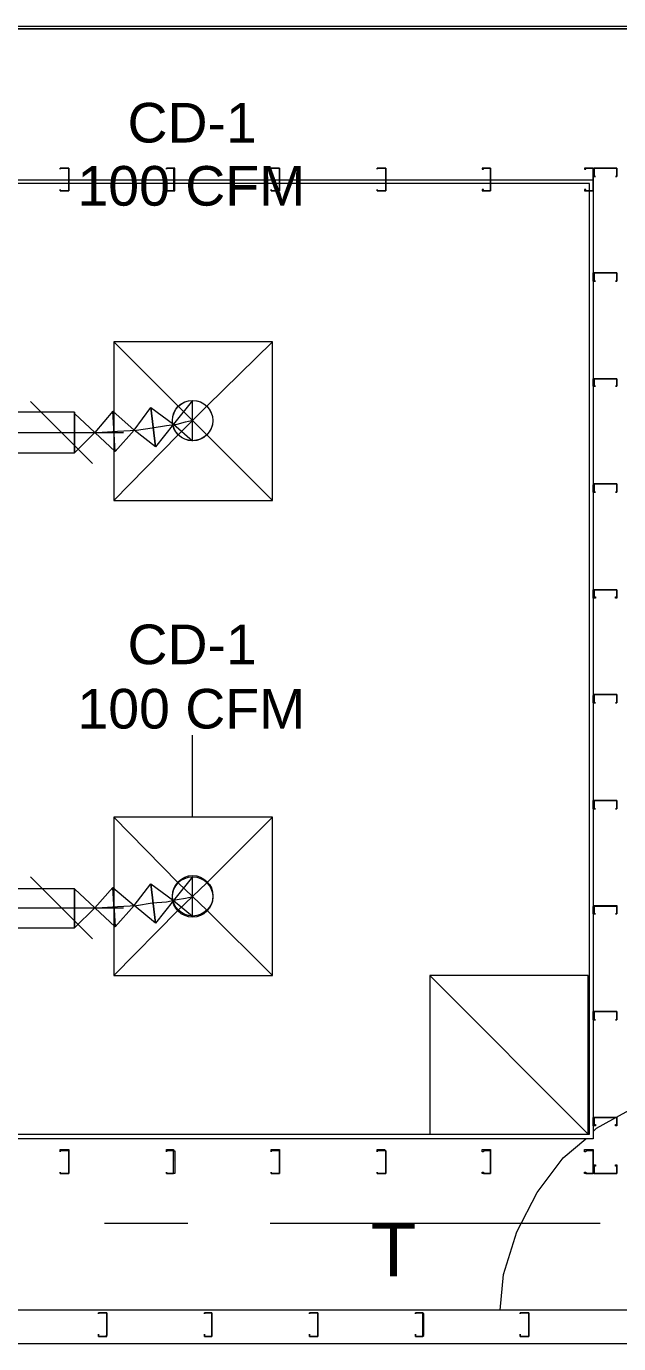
# Model space of a CAD drawing. Header units: metres. Extents: x 29 to 268, y -7 to 151.
# Drawn here: x 83.94 to 86.22, y 24.35 to 29.42 of the extents above; entities that cross this region are included whole.
import ezdxf

# ---------------------------------------------------------------- set-up
doc = ezdxf.new("R2010")
doc.units = ezdxf.units.M
doc.layers.add('HVAC - Ductos', color=5, linetype='Continuous', lineweight=50)
doc.layers.add('PDF2_Geometry', color=7, linetype='Continuous', true_color=0xaaaaaa)
doc.layers.add('PDF2_Solid Fills', color=7, linetype='Continuous', true_color=0xffffff)
doc.layers.add('PDF2_Text', color=7, linetype='Continuous')
doc.styles.add('PDF Helvetica', font='')
doc.styles.get('PDF Helvetica').set_extended_font_data('Helvetica')

msp = doc.modelspace()

# ---------------------------------------------------------------- hatches: boundary and pattern name
at = {"layer": 'PDF2_Solid Fills', "lineweight": 0, "transparency": 33554559}
h = msp.add_hatch(color=256, dxfattribs=at)
h.paths.add_polyline_path([(86.2144, 26.0291), (86.2144, 26.0337), (86.1274, 26.0337)])
h.paths.add_polyline_path([(86.1274, 26.0291), (86.1228, 26.0291), (86.1228, 26.0016)])
h = msp.add_hatch(color=256, dxfattribs=at)
h.paths.add_polyline_path([(86.2144, 26.0291), (86.2144, 26.0337), (86.1274, 26.0337)])
h.paths.add_polyline_path([(86.1274, 26.0291), (86.1228, 26.0291), (86.1228, 26.0016)])
h = msp.add_hatch(color=256, dxfattribs=at)
h.paths.add_polyline_path([(84.5094, 25.0895), (84.5094, 25.0941), (84.4819, 25.0941)])
h.paths.add_polyline_path([(84.514, 25.0895), (84.5094, 25.0895), (84.5094, 25.0024)])
h = msp.add_hatch(color=256, dxfattribs=at)
h.paths.add_polyline_path([(84.5094, 25.0895), (84.5094, 25.0941), (84.4819, 25.0941)])
h.paths.add_polyline_path([(84.514, 25.0895), (84.5094, 25.0895), (84.5094, 25.0024)])

# ---------------------------------------------------------------- linework, layer by layer
at = {"layer": 'HVAC - Ductos', "lineweight": 0}
for points in [[(84.8898, 28.2016), (84.2803, 28.2016), (84.2803, 27.592), (84.8898, 27.592)], [(84.2848, 27.7799), (84.2757, 27.9358), (84.3582, 27.8624), (84.4223, 27.9495), (84.4406, 27.7983), (84.3582, 27.8624)], [(84.4406, 27.7983), (84.4223, 27.9495), (84.5094, 27.8854), (84.5827, 27.8212), (84.5827, 27.977), (84.5094, 27.8854)], [(84.129, 27.9312), (84.129, 27.9266), (84.129, 27.9174), (84.129, 27.9083), (84.129, 27.89), (84.129, 27.8716), (84.129, 27.8533), (84.129, 27.835), (84.129, 27.8166), (84.129, 27.7983), (84.129, 27.7845), (84.129, 27.7799), (84.129, 27.7754), (84.129, 27.7799), (84.129, 27.7845), (84.129, 27.7983), (84.129, 27.8166), (84.129, 27.835), (84.129, 27.8533), (84.129, 27.8716), (84.129, 27.89), (84.129, 27.9083), (84.129, 27.9174), (84.129, 27.9266)], [(84.8898, 26.3728), (84.2803, 26.3728), (84.2803, 25.7632), (84.8898, 25.7632)], [(84.2848, 25.9512), (84.2757, 26.1024), (84.3582, 26.0337), (84.4223, 26.1162), (84.4406, 25.9649), (84.3582, 26.0337)], [(84.4406, 25.9649), (84.4223, 26.1162), (84.5094, 26.052), (84.5827, 25.9924), (84.5827, 26.1437), (84.5094, 26.052)], [(84.129, 25.9466), (84.129, 25.9512), (84.129, 25.9558), (84.129, 25.9695), (84.129, 25.9878), (84.129, 26.0062), (84.129, 26.0245), (84.129, 26.0428), (84.129, 26.0612), (84.129, 26.0795), (84.129, 26.0887), (84.129, 26.0978), (84.129, 26.0887), (84.129, 26.0795), (84.129, 26.0612), (84.129, 26.0428), (84.129, 26.0245), (84.129, 26.0062), (84.129, 25.9878), (84.129, 25.9695), (84.129, 25.9558), (84.129, 25.9512)], [(84.129, 26.0978), (84.129, 26.0932), (84.129, 26.0795), (84.129, 26.052), (84.129, 26.0245), (84.129, 25.997), (84.129, 25.9695), (84.129, 25.9558), (84.129, 25.9466), (84.129, 25.9558), (84.129, 25.9695), (84.129, 25.997), (84.129, 26.0245), (84.129, 26.052), (84.129, 26.0795), (84.129, 26.0932)], [(84.129, 25.9466), (84.129, 25.9558), (84.129, 25.9695), (84.129, 25.997), (84.129, 26.0245), (84.129, 26.052), (84.129, 26.0795), (84.129, 26.0932), (84.129, 26.0978), (84.129, 26.0932), (84.129, 26.0795), (84.129, 26.052), (84.129, 26.0245), (84.129, 25.997), (84.129, 25.9695), (84.129, 25.9558)], [(85.4949, 25.1536), (86.1044, 25.1536), (86.1044, 25.7632), (85.4949, 25.7632)]]:
    msp.add_lwpolyline(points, close=True, dxfattribs=at)
for points in [[(84.5277, 27.9541), (84.2803, 28.2016)], [(84.6377, 27.9541), (84.8898, 28.2016)], [(83.0015, 27.7754), (84.129, 27.7754), (84.129, 27.7845), (84.129, 27.7983), (84.129, 27.8258), (84.129, 27.8533), (84.129, 27.8808), (84.129, 27.9083), (84.129, 27.922), (84.129, 27.9266), (84.129, 27.7754), (84.129, 27.9266), (84.2069, 27.8533), (84.2848, 27.7799), (84.2757, 27.9358), (84.2069, 27.8533), (84.129, 27.7754), (84.129, 27.7845), (84.129, 27.7983), (84.129, 27.8258), (84.129, 27.8533), (84.129, 27.8808), (84.129, 27.9083), (84.129, 27.922), (84.129, 27.9312), (84.129, 27.922), (84.129, 27.9083), (84.129, 27.8808), (84.129, 27.8533), (84.129, 27.8258), (84.129, 27.7983), (84.129, 27.7845), (84.129, 27.7754), (84.129, 27.7845), (84.129, 27.7983), (84.129, 27.8258), (84.129, 27.8533), (84.129, 27.8808), (84.129, 27.9083), (84.129, 27.922), (84.129, 27.9266), (84.129, 27.9312), (83.0015, 27.9312)], [(83.9594, 27.9724), (84.0786, 27.8533), (84.1977, 27.7341)], [(84.6377, 27.8441), (84.5277, 27.9541)], [(84.5277, 27.8441), (84.6377, 27.9541)], [(84.129, 27.8533), (84.2161, 27.8533), (84.294, 27.8578), (84.3673, 27.8624), (84.4269, 27.8716), (84.4819, 27.8808), (84.5232, 27.8854), (84.5553, 27.8946), (84.5782, 27.8991), (84.5827, 27.8991)], [(83.8403, 27.8533), (84.0786, 27.8533), (84.3169, 27.8533)], [(84.2803, 27.592), (84.5277, 27.8441)], [(84.8898, 27.592), (84.6377, 27.8441)], [(84.5827, 26.3728), (84.5827, 26.6891)], [(84.5277, 26.1208), (84.2803, 26.3728)], [(84.6377, 26.1208), (84.8898, 26.3728)], [(83.9594, 26.1437), (84.0786, 26.0245), (84.1977, 25.9054)], [(84.6377, 26.0154), (84.5277, 26.1208)], [(84.5277, 26.0154), (84.6377, 26.1208)], [(83.0519, 25.9466), (84.129, 25.9466), (84.2069, 26.0245), (84.2757, 26.1024), (84.2848, 25.9512), (84.2069, 26.0245), (84.129, 26.0978), (84.129, 25.9466), (84.129, 26.0978), (83.0519, 26.0978)], [(84.129, 26.0978), (84.129, 26.0978)], [(84.129, 26.0245), (84.2161, 26.0245), (84.294, 26.0291), (84.3673, 26.0337), (84.4269, 26.0428), (84.4819, 26.0474), (84.5232, 26.0566), (84.5553, 26.0612), (84.5782, 26.0658), (84.5827, 26.0658)], [(83.8403, 26.0245), (84.0786, 26.0245), (84.3169, 26.0245)], [(84.2069, 26.0245), (84.2069, 26.0245)], [(84.2803, 25.7632), (84.5277, 26.0154)], [(84.3582, 26.0337), (84.3582, 26.0337)], [(84.5094, 26.052), (84.5094, 26.052)], [(84.8898, 25.7632), (84.6377, 26.0154)], [(84.129, 25.9466), (84.129, 25.9466)], [(85.4949, 25.7632), (86.1044, 25.1536)]]:
    msp.add_lwpolyline(points, dxfattribs=at)
at = {"layer": 'HVAC - Ductos', "color": 7, "lineweight": 0}
for centre, radius in [((84.5826, 27.8993), 0.0777), ((84.5829, 27.899), 0.0778), ((84.5827, 26.0659), 0.0778), ((84.583, 26.0703), 0.0779)]:
    msp.add_circle(centre, radius, dxfattribs=at)
at = {"layer": 'PDF2_Geometry', "lineweight": 0}
for points in [[(86.6682, 29.4162), (78.2256, 29.4162)], [(78.2897, 29.407), (78.2897, 28.8662), (78.2897, 29.407), (78.2256, 29.407), (86.6682, 29.407), (79.3256, 29.407), (79.3256, 28.8662), (79.3256, 29.407)], [(86.1274, 28.8708), (86.1274, 28.8708)], [(86.2144, 28.8708), (86.2144, 28.8708)], [(86.2144, 28.8708), (86.2144, 28.8708)], [(84.514, 28.825), (84.9173, 28.825), (85.3253, 28.825), (85.7286, 28.825), (86.1228, 28.825), (86.1228, 28.8112), (86.1228, 25.1536), (86.1228, 25.1354), (78.7756, 25.1354), (78.7756, 25.1536), (78.7756, 28.8112), (78.7756, 28.825), (79.2339, 28.825), (79.6373, 28.825)], [(79.6373, 28.8112), (79.2339, 28.8112), (78.7939, 28.8112), (78.7939, 28.7837), (78.7939, 25.1536), (86.109, 25.1536), (86.109, 28.7837), (86.109, 28.8112), (85.7286, 28.8112), (85.3253, 28.8112), (84.9173, 28.8112), (84.5094, 28.8112), (84.1061, 28.8112), (83.6982, 28.8112), (83.2949, 28.8112), (82.8869, 28.8112), (82.4835, 28.8112)], [(82.4835, 28.825), (82.8869, 28.825), (83.2949, 28.825), (83.6982, 28.825), (84.1061, 28.825), (84.5094, 28.825)], [(86.1319, 28.8387), (86.1319, 28.8387)], [(86.2098, 28.8387), (86.2098, 28.8387)], [(86.1274, 28.4674), (86.1274, 28.4674)], [(86.1274, 28.4674), (86.1274, 28.4674)], [(86.2144, 28.4674), (86.2144, 28.4674)], [(86.2144, 28.4674), (86.2144, 28.4674)], [(86.2144, 28.4674), (86.2144, 28.4674)], [(86.2144, 28.4674), (86.2144, 28.4674)], [(86.1319, 28.4354), (86.1319, 28.4354)], [(86.1319, 28.4354), (86.1319, 28.4354)], [(86.2098, 28.4354), (86.2098, 28.4354)], [(86.2098, 28.4354), (86.2098, 28.4354)], [(86.1274, 28.0595), (86.1274, 28.0595)], [(86.1274, 28.0595), (86.1274, 28.0595)], [(86.2144, 28.0595), (86.2144, 28.0595)], [(86.2144, 28.0595), (86.2144, 28.0595)], [(86.2144, 28.0595), (86.2144, 28.0595)], [(86.2144, 28.0595), (86.2144, 28.0595)], [(86.1319, 28.032), (86.1319, 28.032)], [(86.1319, 28.032), (86.1319, 28.032)], [(86.2098, 28.032), (86.2098, 28.032)], [(86.2098, 28.032), (86.2098, 28.032)], [(86.1319, 27.6241), (86.1319, 27.6241)], [(86.1319, 27.6241), (86.1319, 27.6241)], [(86.2098, 27.6241), (86.2098, 27.6241)], [(86.2098, 27.6241), (86.2098, 27.6241)], [(86.1274, 27.2483), (86.1274, 27.2483)], [(86.1274, 27.2483), (86.1274, 27.2483)], [(86.2144, 27.2483), (86.2144, 27.2483)], [(86.2144, 27.2483), (86.2144, 27.2483)], [(86.2144, 27.2483), (86.2144, 27.2483)], [(86.2144, 27.2483), (86.2144, 27.2483)], [(86.1319, 26.8128), (86.1319, 26.8128)], [(86.1319, 26.8128), (86.1319, 26.8128)], [(86.2098, 26.8128), (86.2098, 26.8128)], [(86.2098, 26.8128), (86.2098, 26.8128)], [(86.1274, 26.437), (86.1274, 26.437)], [(86.1274, 26.437), (86.1274, 26.437)], [(86.2144, 26.437), (86.2144, 26.437)], [(86.2144, 26.437), (86.2144, 26.437)], [(86.2144, 26.437), (86.2144, 26.437)], [(86.2144, 26.437), (86.2144, 26.437)], [(86.1319, 26.4049), (86.1319, 26.4049)], [(86.1319, 26.4049), (86.1319, 26.4049)], [(86.2098, 26.4049), (86.2098, 26.4049)], [(86.2098, 26.4049), (86.2098, 26.4049)], [(86.1274, 26.0291), (86.1274, 26.0291)], [(86.1274, 26.0291), (86.1274, 26.0291)], [(86.2144, 26.0291), (86.2144, 26.0291)], [(86.2144, 26.0291), (86.2144, 26.0291)], [(86.1319, 26.0016), (86.1319, 26.0016)], [(86.1319, 26.0016), (86.1319, 26.0016)], [(86.2098, 26.0016), (86.2098, 26.0016)], [(86.2098, 26.0016), (86.2098, 26.0016)], [(86.1274, 25.6258), (86.1274, 25.6258)], [(86.1274, 25.6258), (86.1274, 25.6258)], [(86.2144, 25.6258), (86.2144, 25.6258)], [(86.2144, 25.6258), (86.2144, 25.6258)], [(86.2144, 25.6258), (86.2144, 25.6258)], [(86.2144, 25.6258), (86.2144, 25.6258)], [(86.1319, 25.5936), (86.1319, 25.5936)], [(86.1319, 25.5936), (86.1319, 25.5936)], [(86.2098, 25.5936), (86.2098, 25.5936)], [(86.2098, 25.5936), (86.2098, 25.5936)], [(86.1228, 25.1628), (86.1365, 25.1766), (86.2878, 25.2591), (86.4482, 25.3186), (86.6132, 25.3416)], [(86.1274, 25.2178), (86.1274, 25.2178)], [(86.1274, 25.2178), (86.1274, 25.2178)], [(86.2144, 25.2178), (86.2144, 25.2178)], [(86.2144, 25.2178), (86.2144, 25.2178)], [(86.2144, 25.2178), (86.2144, 25.2178)], [(86.2144, 25.2178), (86.2144, 25.2178)], [(78.8856, 24.347), (78.2256, 24.347), (86.6682, 24.347), (86.6682, 24.3745), (86.6682, 24.4662), (86.6682, 24.4753), (83.8586, 24.4753), (83.8586, 25.1354), (83.8586, 24.4753), (83.8586, 25.1354)], [(85.7653, 24.4753), (85.779, 24.6128), (85.8294, 24.7778), (85.9074, 24.9291), (86.0082, 25.062), (86.0952, 25.1354)], [(84.074, 25.0849), (84.074, 25.0849)], [(84.074, 25.0849), (84.074, 25.0849)], [(84.1061, 25.0895), (84.1061, 25.0895)], [(84.1061, 25.0895), (84.1061, 25.0895)], [(84.4819, 25.0849), (84.4819, 25.0849)], [(84.4819, 25.0849), (84.4819, 25.0849)], [(84.5094, 25.0895), (84.5094, 25.0895)], [(84.5094, 25.0895), (84.5094, 25.0895)], [(84.8853, 25.0849), (84.8853, 25.0849)], [(84.8853, 25.0849), (84.8853, 25.0849)], [(84.9173, 25.0895), (84.9173, 25.0895)], [(84.9173, 25.0895), (84.9173, 25.0895)], [(85.2932, 25.0849), (85.2932, 25.0849)], [(85.2932, 25.0849), (85.2932, 25.0849)], [(85.7286, 25.0895), (85.7286, 25.0895)], [(85.7286, 25.0895), (85.7286, 25.0895)], [(86.1228, 25.0895), (86.1228, 25.0895)], [(84.074, 25.007), (84.074, 25.007)], [(84.074, 25.007), (84.074, 25.007)], [(84.1061, 25.0024), (84.1061, 25.0024)], [(84.1061, 25.0024), (84.1061, 25.0024)], [(84.1061, 25.0024), (84.1061, 25.0024)], [(84.1061, 25.0024), (84.1061, 25.0024)], [(84.4819, 25.007), (84.4819, 25.007)], [(84.4819, 25.007), (84.4819, 25.007)], [(84.5094, 25.0024), (84.5094, 25.0024)], [(84.5094, 25.0024), (84.5094, 25.0024)], [(84.8853, 25.007), (84.8853, 25.007)], [(84.8853, 25.007), (84.8853, 25.007)], [(84.9173, 25.0024), (84.9173, 25.0024)], [(84.9173, 25.0024), (84.9173, 25.0024)], [(84.9173, 25.0024), (84.9173, 25.0024)], [(84.9173, 25.0024), (84.9173, 25.0024)], [(85.2932, 25.007), (85.2932, 25.007)], [(85.2932, 25.007), (85.2932, 25.007)], [(85.7286, 25.0024), (85.7286, 25.0024)], [(85.7286, 25.0024), (85.7286, 25.0024)], [(85.7286, 25.0024), (85.7286, 25.0024)], [(85.7286, 25.0024), (85.7286, 25.0024)], [(86.1228, 25.0024), (86.1228, 25.0024)], [(86.1228, 25.0024), (86.1228, 25.0024)], [(86.1274, 25.0024), (86.1274, 25.0024)], [(86.1274, 25.0024), (86.1274, 25.0024)], [(86.2144, 25.0024), (86.2144, 25.0024)], [(86.2144, 25.0024), (86.2144, 25.0024)], [(86.2144, 25.0024), (86.2144, 25.0024)], [(86.2144, 25.0024), (86.2144, 25.0024)], [(84.5644, 24.8099), (84.2436, 24.8099)], [(86.1503, 24.8099), (84.8807, 24.8099)]]:
    msp.add_lwpolyline(points, dxfattribs=at)
for points in [[(84.074, 28.7837), (84.1061, 28.7837), (84.1061, 28.8708), (84.074, 28.8708), (84.074, 28.8662), (84.074, 28.8708), (84.1061, 28.8708), (84.1061, 28.7837), (84.074, 28.7837), (84.074, 28.7883)], [(84.074, 28.7837), (84.1061, 28.7837), (84.1061, 28.8708), (84.074, 28.8708), (84.074, 28.8662), (84.074, 28.8708), (84.1061, 28.8708), (84.1061, 28.7837), (84.074, 28.7837), (84.074, 28.7883)], [(84.4819, 28.7837), (84.5094, 28.7837), (84.514, 28.7837), (84.514, 28.8708), (84.5094, 28.8708), (84.4819, 28.8708), (84.4819, 28.8662), (84.4819, 28.8708), (84.5094, 28.8708), (84.5094, 28.7837), (84.4819, 28.7837), (84.4819, 28.7883)], [(84.4819, 28.7837), (84.5094, 28.7837), (84.514, 28.7837), (84.514, 28.8708), (84.5094, 28.8708), (84.4819, 28.8708), (84.4819, 28.8662), (84.4819, 28.8708), (84.5094, 28.8708), (84.5094, 28.7837), (84.4819, 28.7837), (84.4819, 28.7883)], [(84.8853, 28.7837), (84.9173, 28.7837), (84.9173, 28.8708), (84.8853, 28.8708), (84.8853, 28.8662), (84.8853, 28.8708), (84.9173, 28.8708), (84.9173, 28.7837), (84.8853, 28.7837), (84.8853, 28.7883)], [(84.8853, 28.7837), (84.9173, 28.7837), (84.9173, 28.8708), (84.8853, 28.8708), (84.8853, 28.8662), (84.8853, 28.8708), (84.9173, 28.8708), (84.9173, 28.7837), (84.8853, 28.7837), (84.8853, 28.7883)], [(85.2932, 28.7837), (85.3207, 28.7837), (85.3253, 28.7837), (85.3253, 28.8708), (85.3207, 28.8708), (85.2932, 28.8708), (85.2932, 28.8662), (85.2932, 28.8708), (85.3207, 28.8708), (85.3253, 28.8708), (85.3253, 28.7837), (85.3207, 28.7837), (85.2932, 28.7837), (85.2932, 28.7883)], [(85.2932, 28.7837), (85.3207, 28.7837), (85.3253, 28.7837), (85.3253, 28.8708), (85.3207, 28.8708), (85.2932, 28.8708), (85.2932, 28.8662), (85.2932, 28.8708), (85.3207, 28.8708), (85.3253, 28.8708), (85.3253, 28.7837), (85.3207, 28.7837), (85.2932, 28.7837), (85.2932, 28.7883)], [(85.6965, 28.7837), (85.7286, 28.7837), (85.7286, 28.8708), (85.6965, 28.8708), (85.6965, 28.8662), (85.7011, 28.8662), (85.7011, 28.8708), (85.7286, 28.8708), (85.7286, 28.7837), (85.7011, 28.7837), (85.7011, 28.7883), (85.6965, 28.7883)], [(85.6965, 28.7837), (85.7286, 28.7837), (85.7286, 28.8708), (85.6965, 28.8708), (85.6965, 28.8662), (85.7011, 28.8662), (85.7011, 28.8708), (85.7286, 28.8708), (85.7286, 28.7837), (85.7011, 28.7837), (85.7011, 28.7883), (85.6965, 28.7883)], [(86.0906, 28.7837), (86.1228, 28.7837), (86.1228, 28.8708), (86.0906, 28.8708), (86.0906, 28.8662), (86.0952, 28.8662), (86.0952, 28.8708), (86.1228, 28.8708), (86.1228, 28.7837), (86.0952, 28.7837), (86.0952, 28.7883), (86.0906, 28.7883)], [(86.1228, 28.8708), (86.1274, 28.8708), (86.2144, 28.8708), (86.2144, 28.8387), (86.2098, 28.8387), (86.2144, 28.8387), (86.2144, 28.8708), (86.1274, 28.8708), (86.1274, 28.8387), (86.1319, 28.8387), (86.1228, 28.8387)], [(86.1228, 28.4674), (86.1274, 28.4674), (86.2144, 28.4674), (86.2144, 28.4354), (86.2098, 28.4354), (86.2144, 28.4354), (86.2144, 28.4674), (86.1274, 28.4674), (86.1274, 28.4354), (86.1319, 28.4354), (86.1228, 28.4354)], [(86.1228, 28.4674), (86.1274, 28.4674), (86.2144, 28.4674), (86.2144, 28.4354), (86.2098, 28.4354), (86.2144, 28.4354), (86.2144, 28.4674), (86.1274, 28.4674), (86.1274, 28.4354), (86.1319, 28.4354), (86.1228, 28.4354)], [(86.1228, 28.0595), (86.1274, 28.0595), (86.2144, 28.0595), (86.2144, 28.032), (86.2098, 28.032), (86.2144, 28.032), (86.2144, 28.0595), (86.1274, 28.0595), (86.1274, 28.032), (86.1319, 28.032), (86.1228, 28.032)], [(86.1228, 28.0595), (86.1274, 28.0595), (86.2144, 28.0595), (86.2144, 28.032), (86.2098, 28.032), (86.2144, 28.032), (86.2144, 28.0595), (86.1274, 28.0595), (86.1274, 28.032), (86.1319, 28.032), (86.1228, 28.032)], [(86.1228, 27.6516), (86.1274, 27.6562), (86.2144, 27.6562), (86.2144, 27.6516), (86.2144, 27.6241), (86.2098, 27.6241), (86.2144, 27.6241), (86.2144, 27.6516), (86.2144, 27.6562), (86.1274, 27.6562), (86.1274, 27.6516), (86.1274, 27.6241), (86.1319, 27.6241), (86.1228, 27.6241)], [(86.1228, 27.6516), (86.1274, 27.6562), (86.2144, 27.6562), (86.2144, 27.6516), (86.2144, 27.6241), (86.2098, 27.6241), (86.2144, 27.6241), (86.2144, 27.6516), (86.2144, 27.6562), (86.1274, 27.6562), (86.1274, 27.6516), (86.1274, 27.6241), (86.1319, 27.6241), (86.1228, 27.6241)], [(86.1228, 27.2483), (86.1274, 27.2483), (86.2144, 27.2483), (86.2144, 27.2162), (86.2098, 27.2162), (86.2098, 27.2208), (86.2144, 27.2208), (86.2144, 27.2483), (86.1274, 27.2483), (86.1274, 27.2208), (86.1319, 27.2208), (86.1319, 27.2162), (86.1228, 27.2162)], [(86.1228, 27.2483), (86.1274, 27.2483), (86.2144, 27.2483), (86.2144, 27.2162), (86.2098, 27.2162), (86.2098, 27.2208), (86.2144, 27.2208), (86.2144, 27.2483), (86.1274, 27.2483), (86.1274, 27.2208), (86.1319, 27.2208), (86.1319, 27.2162), (86.1228, 27.2162)], [(86.1228, 26.8404), (86.1274, 26.845), (86.2144, 26.845), (86.2144, 26.8404), (86.2144, 26.8128), (86.2098, 26.8128), (86.2144, 26.8128), (86.2144, 26.8404), (86.2144, 26.845), (86.1274, 26.845), (86.1274, 26.8404), (86.1274, 26.8128), (86.1319, 26.8128), (86.1228, 26.8128)], [(86.1228, 26.8404), (86.1274, 26.845), (86.2144, 26.845), (86.2144, 26.8404), (86.2144, 26.8128), (86.2098, 26.8128), (86.2144, 26.8128), (86.2144, 26.8404), (86.2144, 26.845), (86.1274, 26.845), (86.1274, 26.8404), (86.1274, 26.8128), (86.1319, 26.8128), (86.1228, 26.8128)], [(86.1228, 26.437), (86.1274, 26.437), (86.2144, 26.437), (86.2144, 26.4049), (86.2098, 26.4049), (86.2144, 26.4049), (86.2144, 26.437), (86.1274, 26.437), (86.1274, 26.4049), (86.1319, 26.4049), (86.1228, 26.4049)], [(86.1228, 26.437), (86.1274, 26.437), (86.2144, 26.437), (86.2144, 26.4049), (86.2098, 26.4049), (86.2144, 26.4049), (86.2144, 26.437), (86.1274, 26.437), (86.1274, 26.4049), (86.1319, 26.4049), (86.1228, 26.4049)], [(86.1228, 26.0291), (86.1274, 26.0291), (86.1274, 26.0337), (86.2144, 26.0337), (86.2144, 26.0291), (86.2144, 26.0016), (86.2098, 26.0016), (86.2144, 26.0016), (86.2144, 26.0291), (86.1274, 26.0291), (86.1274, 26.0016), (86.1319, 26.0016), (86.1228, 26.0016)], [(86.1228, 26.0291), (86.1274, 26.0291), (86.1274, 26.0337), (86.2144, 26.0337), (86.2144, 26.0291), (86.2144, 26.0016), (86.2098, 26.0016), (86.2144, 26.0016), (86.2144, 26.0291), (86.1274, 26.0291), (86.1274, 26.0016), (86.1319, 26.0016), (86.1228, 26.0016)], [(86.1228, 25.6258), (86.1274, 25.6258), (86.2144, 25.6258), (86.2144, 25.5936), (86.2098, 25.5936), (86.2144, 25.5936), (86.2144, 25.6258), (86.1274, 25.6258), (86.1274, 25.5936), (86.1319, 25.5936), (86.1228, 25.5936)], [(86.1228, 25.6258), (86.1274, 25.6258), (86.2144, 25.6258), (86.2144, 25.5936), (86.2098, 25.5936), (86.2144, 25.5936), (86.2144, 25.6258), (86.1274, 25.6258), (86.1274, 25.5936), (86.1319, 25.5936), (86.1228, 25.5936)], [(86.1228, 25.2178), (86.1274, 25.2178), (86.2144, 25.2178), (86.2144, 25.1858), (86.2098, 25.1858), (86.2098, 25.1904), (86.2144, 25.1904), (86.2144, 25.2178), (86.1274, 25.2178), (86.1274, 25.1904), (86.1319, 25.1904), (86.1319, 25.1858), (86.1228, 25.1858)], [(86.1228, 25.2178), (86.1274, 25.2178), (86.2144, 25.2178), (86.2144, 25.1858), (86.2098, 25.1858), (86.2098, 25.1904), (86.2144, 25.1904), (86.2144, 25.2178), (86.1274, 25.2178), (86.1274, 25.1904), (86.1319, 25.1904), (86.1319, 25.1858), (86.1228, 25.1858)], [(84.1061, 25.0941), (84.1061, 25.0895), (84.1061, 25.0024), (84.074, 25.0024), (84.074, 25.007), (84.074, 25.0024), (84.1061, 25.0024), (84.1061, 25.0895), (84.074, 25.0895), (84.074, 25.0849), (84.074, 25.0941)], [(84.1061, 25.0941), (84.1061, 25.0895), (84.1061, 25.0024), (84.074, 25.0024), (84.074, 25.007), (84.074, 25.0024), (84.1061, 25.0024), (84.1061, 25.0895), (84.074, 25.0895), (84.074, 25.0849), (84.074, 25.0941)], [(84.5094, 25.0941), (84.5094, 25.0895), (84.514, 25.0895), (84.514, 25.0024), (84.5094, 25.0024), (84.4819, 25.0024), (84.4819, 25.007), (84.4819, 25.0024), (84.5094, 25.0024), (84.5094, 25.0895), (84.4819, 25.0895), (84.4819, 25.0849), (84.4819, 25.0941)], [(84.5094, 25.0941), (84.5094, 25.0895), (84.514, 25.0895), (84.514, 25.0024), (84.5094, 25.0024), (84.4819, 25.0024), (84.4819, 25.007), (84.4819, 25.0024), (84.5094, 25.0024), (84.5094, 25.0895), (84.4819, 25.0895), (84.4819, 25.0849), (84.4819, 25.0941)], [(84.9173, 25.0941), (84.9173, 25.0895), (84.9173, 25.0024), (84.8853, 25.0024), (84.8853, 25.007), (84.8853, 25.0024), (84.9173, 25.0024), (84.9173, 25.0895), (84.8853, 25.0895), (84.8853, 25.0849), (84.8853, 25.0941)], [(84.9173, 25.0941), (84.9173, 25.0895), (84.9173, 25.0024), (84.8853, 25.0024), (84.8853, 25.007), (84.8853, 25.0024), (84.9173, 25.0024), (84.9173, 25.0895), (84.8853, 25.0895), (84.8853, 25.0849), (84.8853, 25.0941)], [(85.3207, 25.0941), (85.3253, 25.0895), (85.3253, 25.0024), (85.3207, 25.0024), (85.2932, 25.0024), (85.2932, 25.007), (85.2932, 25.0024), (85.3207, 25.0024), (85.3253, 25.0024), (85.3253, 25.0895), (85.3207, 25.0895), (85.2932, 25.0895), (85.2932, 25.0849), (85.2932, 25.0941)], [(85.3207, 25.0941), (85.3253, 25.0895), (85.3253, 25.0024), (85.3207, 25.0024), (85.2932, 25.0024), (85.2932, 25.007), (85.2932, 25.0024), (85.3207, 25.0024), (85.3253, 25.0024), (85.3253, 25.0895), (85.3207, 25.0895), (85.2932, 25.0895), (85.2932, 25.0849), (85.2932, 25.0941)], [(85.7286, 25.0941), (85.7286, 25.0895), (85.7286, 25.0024), (85.6965, 25.0024), (85.6965, 25.007), (85.7011, 25.007), (85.7011, 25.0024), (85.7286, 25.0024), (85.7286, 25.0895), (85.7011, 25.0895), (85.7011, 25.0849), (85.6965, 25.0849), (85.6965, 25.0941)], [(85.7286, 25.0941), (85.7286, 25.0895), (85.7286, 25.0024), (85.6965, 25.0024), (85.6965, 25.007), (85.7011, 25.007), (85.7011, 25.0024), (85.7286, 25.0024), (85.7286, 25.0895), (85.7011, 25.0895), (85.7011, 25.0849), (85.6965, 25.0849), (85.6965, 25.0941)], [(86.1228, 25.0941), (86.1228, 25.0895), (86.1228, 25.0024), (86.0906, 25.0024), (86.0906, 25.007), (86.0952, 25.007), (86.0952, 25.0024), (86.1228, 25.0024), (86.1228, 25.0895), (86.0952, 25.0895), (86.0952, 25.0849), (86.0906, 25.0849), (86.0906, 25.0941)], [(86.2144, 25.0024), (86.1274, 25.0024), (86.1228, 25.0024), (86.1228, 25.0345), (86.1319, 25.0345), (86.1319, 25.0299), (86.1274, 25.0299), (86.1274, 25.0024), (86.2144, 25.0024), (86.2144, 25.0299), (86.2098, 25.0299), (86.2098, 25.0345), (86.2144, 25.0345)], [(86.2144, 25.0024), (86.1274, 25.0024), (86.1228, 25.0024), (86.1228, 25.0345), (86.1319, 25.0345), (86.1319, 25.0299), (86.1274, 25.0299), (86.1274, 25.0024), (86.2144, 25.0024), (86.2144, 25.0299), (86.2098, 25.0299), (86.2098, 25.0345), (86.2144, 25.0345)], [(84.2207, 24.3745), (84.2482, 24.3745), (84.2527, 24.3745), (84.2527, 24.379), (84.2527, 24.4616), (84.2527, 24.4662), (84.2482, 24.4662), (84.2207, 24.4662), (84.2207, 24.4616), (84.2207, 24.4662), (84.2482, 24.4662), (84.2527, 24.4662), (84.2527, 24.4616), (84.2527, 24.379), (84.2482, 24.3745), (84.2207, 24.3745), (84.2207, 24.3836)], [(84.2207, 24.3745), (84.2482, 24.3745), (84.2527, 24.3745), (84.2527, 24.379), (84.2527, 24.4616), (84.2527, 24.4662), (84.2482, 24.4662), (84.2207, 24.4662), (84.2207, 24.4616), (84.2207, 24.4662), (84.2482, 24.4662), (84.2527, 24.4662), (84.2527, 24.4616), (84.2527, 24.379), (84.2482, 24.3745), (84.2207, 24.3745), (84.2207, 24.3836)], [(84.6286, 24.3745), (84.6561, 24.3745), (84.6561, 24.379), (84.6561, 24.4616), (84.6561, 24.4662), (84.6286, 24.4662), (84.6286, 24.4616), (84.6286, 24.4662), (84.6561, 24.4662), (84.6561, 24.4616), (84.6561, 24.379), (84.6561, 24.3745), (84.6286, 24.3745), (84.6286, 24.3836)], [(84.6286, 24.3745), (84.6561, 24.3745), (84.6561, 24.379), (84.6561, 24.4616), (84.6561, 24.4662), (84.6286, 24.4662), (84.6286, 24.4616), (84.6286, 24.4662), (84.6561, 24.4662), (84.6561, 24.4616), (84.6561, 24.379), (84.6561, 24.3745), (84.6286, 24.3745), (84.6286, 24.3836)], [(85.0319, 24.3745), (85.064, 24.3745), (85.064, 24.379), (85.064, 24.4616), (85.064, 24.4662), (85.0319, 24.4662), (85.0319, 24.4616), (85.0319, 24.4662), (85.064, 24.4662), (85.064, 24.4616), (85.064, 24.379), (85.064, 24.3745), (85.0319, 24.3745), (85.0319, 24.3836)], [(85.0319, 24.3745), (85.064, 24.3745), (85.064, 24.379), (85.064, 24.4616), (85.064, 24.4662), (85.0319, 24.4662), (85.0319, 24.4616), (85.0319, 24.4662), (85.064, 24.4662), (85.064, 24.4616), (85.064, 24.379), (85.064, 24.3745), (85.0319, 24.3745), (85.0319, 24.3836)], [(85.4398, 24.3745), (85.4673, 24.3745), (85.4719, 24.379), (85.4719, 24.4616), (85.4673, 24.4662), (85.4398, 24.4662), (85.4398, 24.4616), (85.4398, 24.4662), (85.4673, 24.4662), (85.4673, 24.4616), (85.4673, 24.379), (85.4673, 24.3745), (85.4398, 24.3745), (85.4398, 24.3836)], [(85.4398, 24.3745), (85.4673, 24.3745), (85.4719, 24.379), (85.4719, 24.4616), (85.4673, 24.4662), (85.4398, 24.4662), (85.4398, 24.4616), (85.4398, 24.4662), (85.4673, 24.4662), (85.4673, 24.4616), (85.4673, 24.379), (85.4673, 24.3745), (85.4398, 24.3745), (85.4398, 24.3836)], [(85.8432, 24.3745), (85.8753, 24.3745), (85.8753, 24.379), (85.8753, 24.4616), (85.8753, 24.4662), (85.8432, 24.4662), (85.8432, 24.4616), (85.8432, 24.4662), (85.8753, 24.4662), (85.8753, 24.4616), (85.8753, 24.379), (85.8753, 24.3745), (85.8432, 24.3745), (85.8432, 24.3836)], [(85.8432, 24.3745), (85.8753, 24.3745), (85.8753, 24.379), (85.8753, 24.4616), (85.8753, 24.4662), (85.8432, 24.4662), (85.8432, 24.4616), (85.8432, 24.4662), (85.8753, 24.4662), (85.8753, 24.4616), (85.8753, 24.379), (85.8753, 24.3745), (85.8432, 24.3745), (85.8432, 24.3836)]]:
    msp.add_lwpolyline(points, close=True, dxfattribs=at)
at = {"layer": 'PDF2_Geometry', "color": 254, "lineweight": 0, "true_color": 0xd2d2d2}
for points in [[(84.514, 28.8616), (84.5094, 28.857)], [(86.1274, 28.4629), (86.1228, 28.4629)], [(86.2144, 28.0504), (86.2144, 28.0458)], [(86.1274, 26.8312), (86.1228, 26.8312)], [(86.2098, 26.0337), (86.2098, 26.0291)], [(84.8898, 25.0941), (84.8898, 25.0895)], [(85.3253, 25.0254), (85.3253, 25.0208)], [(84.2527, 24.457), (84.2527, 24.4524)], [(85.0594, 24.3745), (85.0549, 24.3745)]]:
    msp.add_lwpolyline(points, close=True, dxfattribs=at)
for points in [[(86.1549, 28.8708), (86.1549, 28.8708)], [(84.1061, 28.8342), (84.1061, 28.8342)], [(84.1061, 28.8342), (84.1061, 28.8342)], [(86.1228, 28.8387), (86.1228, 28.8433), (86.1274, 28.8433)], [(86.1319, 28.4674), (86.1319, 28.4674)], [(86.1319, 28.4674), (86.1319, 28.4674)], [(86.1365, 26.845), (86.1365, 26.845)], [(86.1365, 26.845), (86.1365, 26.845)], [(86.2144, 26.4187), (86.2144, 26.4187)], [(86.2144, 26.4187), (86.2144, 26.4187)], [(84.8853, 25.0895), (84.8853, 25.0895)], [(84.8853, 25.0895), (84.8853, 25.0895)], [(85.7286, 25.0482), (85.7286, 25.0482)], [(85.7286, 25.0482), (85.7286, 25.0482)], [(85.3023, 25.0024), (85.3023, 25.0024)], [(85.3023, 25.0024), (85.3023, 25.0024)], [(86.1869, 25.0024), (86.1869, 25.0024)], [(86.1869, 25.0024), (86.1869, 25.0024)], [(86.2144, 25.0299), (86.2144, 25.0299)], [(86.2144, 25.0299), (86.2144, 25.0299)], [(84.6423, 24.4662), (84.6423, 24.4662)], [(84.6423, 24.4662), (84.6423, 24.4662)], [(85.064, 24.3836), (85.064, 24.3836)], [(85.064, 24.3836), (85.064, 24.3836)]]:
    msp.add_lwpolyline(points, dxfattribs=at)

# ---------------------------------------------------------------- texts
at = {"layer": 'PDF2_Text', "lineweight": 0, "attachment_point": 4, "style": 'PDF Helvetica'}
for s, insert, char_height in [('CD-1', (84.3325, 29.0443), 0.15247), ('100 CFM', (84.14, 28.8014), 0.15247), ('CD-1', (84.3325, 27.0368), 0.15247), ('100 CFM', (84.14, 26.7893), 0.15247), ('T', (85.2675, 24.7093), 0.2055)]:
    msp.add_mtext(s, dxfattribs=dict(at, insert=insert, char_height=char_height))

doc.saveas('drawing.dxf')
